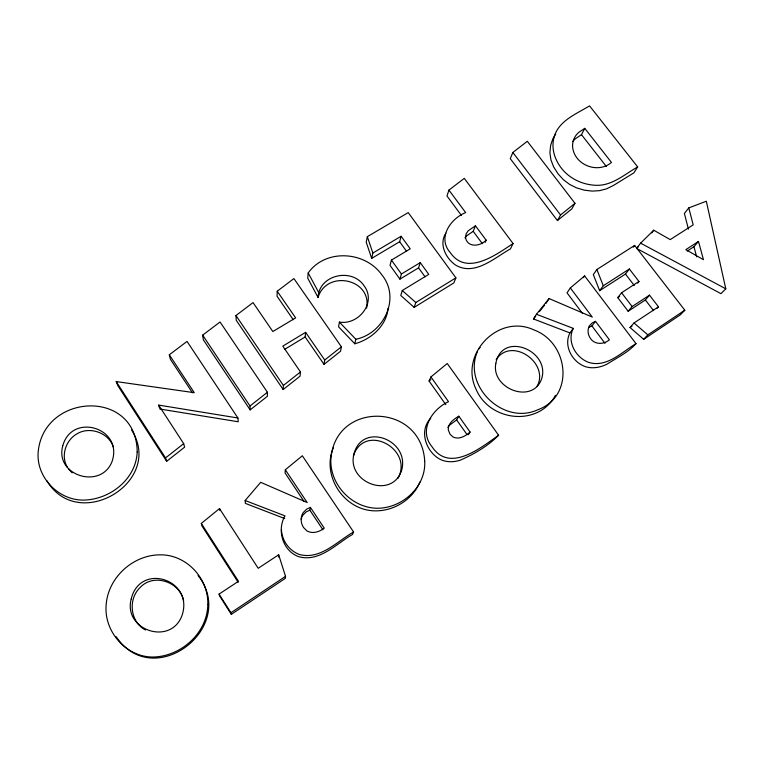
<?xml version="1.0" encoding="UTF-8"?>
<svg xmlns="http://www.w3.org/2000/svg" width="764" height="764" viewBox="0 0 764 764"><rect width="100%" height="100%" fill="white"/><g stroke="black" fill="none" stroke-linecap="round" stroke-linejoin="round"><path stroke-width="1.15" d="M267.41 392.257L267.371 396.287L250.153 409.886L203.339 339.789L202.651 335.148L220.061 321.997L267.41 392.257L250 405.99L250.153 409.886M277.217 291.227L295.63 317.891L272.834 331.538L253.046 302.592L235.961 315.532L236.267 320.345L283.167 389.544L300.051 376.174L300.472 371.953L282.804 346.121L305.61 332.34L305.142 336.962L324.041 364.361L340.524 351.268L341.403 346.808L293.901 278.564L277.217 291.227L277.065 296.26L293.252 319.724M283.167 389.544L283.387 385.457L235.961 315.532M285.316 469.774L307.195 502.559L260.677 482.313L245.148 500.506L284.982 515.853C276.644 530.187 282.737 550.978 298.772 556.689C319.486 562.514 336.332 543.662 352.51 534.475L353.57 531.964L302.334 455.774L285.316 469.774L285.067 472.973L304.062 501.48M278.488 557.061L278.669 554.788L258.194 568.292L219.507 508.604L201.295 523.426L202.03 526.071L238.139 582.273M388.141 308.169C386.431 325.827 371.266 339.283 354.802 343.781L355.833 339.254C383.49 333.706 400.842 298.457 382.105 275.202C365.469 251.184 325.712 248.319 308.198 272.939L307.711 278.134L318.044 297.435C326.839 269.253 372.163 278.879 366.605 308.14M318.044 297.435C319.027 274.582 352.003 267.467 364.065 285.765C376.795 302.353 358.708 325.33 339.397 322.102L338.557 326.801L354.802 343.781M278.669 554.788L285.535 576.342L285.278 578.377L231.33 614.351L219.602 595.939L219.067 594.106L238.483 581.299L201.295 523.426M324.041 364.361L324.729 360.025L341.403 346.808M322.886 529.729L309.85 510.171L310.394 507.372L306.67 509.158L303.107 512.692A14.029 13.905 -9.4 0 0 303.594 527.561L307.08 531.018C312.81 534.093 319.428 531.897 324.251 528.153L310.394 507.372M367.341 236.668L366.214 242.159L371.686 258.375L399.639 241.739L401.119 236.248L410.249 248.825L391.416 260.094L390.032 265.366L399.925 279.137L418.557 267.858L420.257 262.625L428.776 274.372L402.275 290.511L400.766 295.487L414.155 307.367L453.826 282.938L455.907 277.867L408.224 212.602L367.341 236.668L372.87 253.027L371.686 258.375M477.204 351.994C462.908 386.584 503.782 425.491 537.684 409.8C575.216 396.249 568.483 342.558 534.026 329.972C498.625 313.144 459.269 354.124 475.915 388.895C489.256 421.375 538.114 427.267 555.466 395.313M353.398 455.812C364.695 422.301 413.935 449.06 397.968 478.331M399.925 279.137L401.425 273.999L420.257 262.625M333.324 447.799C323.678 470.376 336.628 497.555 358.478 507.22C381.322 517.534 410.545 504.966 419.894 482.017M445.842 233.154C438.641 244.26 445.842 258.394 455.688 265.146C474.845 276.377 494.709 257.592 510.419 248.911L513.083 243.554L464.283 178.356L448.936 190.102L446.978 195.976L461.446 215.477M414.155 307.367L415.817 302.506L455.907 277.867M573.286 328.386L569.925 332.923L533.482 318.96L536.452 314.271L573.286 328.386C566.621 341.498 575.664 357.686 588.767 362.413C606.864 368.009 621.963 351.956 636.001 343.638L584.632 275.909L570.326 287.942L567.031 292.86L582.435 313.345M569.925 332.923C563.316 345.891 572.236 361.935 585.205 366.605C592.396 368.945 600.17 367.503 606.836 364.266C616.796 357.848 628.046 352.567 636.001 343.638M464.961 237.862L465.992 236.305L473.202 231.32L475.456 225.781L486.143 240.163L485.188 242.322M537.016 386.536C549.975 363.234 511.708 336.255 496.189 359.491M512.845 152.475L510.256 158.635L557.433 220.557L571.73 209.002L574.986 203.32L527.313 141.283L512.845 152.475L560.556 214.97L557.433 220.557M445.775 404.605L429.062 381.045L430.934 376.929L447.246 363.502L498.606 435.251C488.101 446.014 474.072 454.131 460.195 460.224C452.851 462.545 444.467 462.449 437.906 458.037C425.328 449.566 419.178 430.227 430.695 418.319M572.819 141.56A23.149 20.112 26 0 1 575.502 138.666L581.48 134.665L584.766 128.352L611.467 162.436C597.448 174.402 573.859 164.632 572.561 146.411A23.388 20.275 26 0 1 578.73 132.382L584.766 128.352M447.866 427.382L448.965 425.615L456.633 419.913L458.83 416.199L470.08 432.032L468.332 434.697M555.695 134.015L552.802 138.838L550.643 145.37L549.908 152.628L550.901 159.819L553.652 166.924L558.15 173.953L563.469 179.76L569.591 184.391L576.505 187.858L584.212 190.131L592.11 191.105L599.587 190.656L606.635 188.813L613.263 185.556L633.834 172.884L637.682 166.934L589.56 105.881C575.875 114.237 557.118 121.333 553.633 139.124C551.417 149.362 554.96 159.838 561.234 167.956C569.352 178.585 582.302 184.668 595.557 185.28C611.792 186.177 624.465 174.383 637.682 166.934M546.002 303.384L549.087 298.562L592.291 317.089L570.326 287.942M583.486 277.59L584.632 275.909M638.962 281.467L621.581 292.746L617.751 297.597L628.17 311.263L632.124 306.545L649.505 295.162L658.472 306.822L634.024 322.971L630.033 327.527L643.689 339.302L680.313 314.863L684.811 310.213L634.645 245.425L596.875 269.511L593.322 274.582L599.635 290.692L625.477 274.047L629.364 268.985L638.962 281.467L637.634 283.11M599.635 290.692L603.274 285.774L629.364 268.985M633.346 247.183L634.645 245.425M636.632 248.443L640.595 243.153L653.736 230.212L670.229 239.609L693.196 224.855L688.794 207.903L706.308 201.228L725.8 288.83L720.92 293.653L636.632 248.443L638.255 246.839M651.702 232.915L653.736 230.212M588.729 327.441L591.919 325.951L595.509 321.357L609.414 339.808C604.123 344.392 595.29 344.994 590.82 338.949A13.017 11.785 34.7 0 1 589.34 325.903L592.281 322.866L595.509 321.357M688.794 207.903L684.391 213.471L688.431 229.152M536.452 314.271L549.087 298.562M533.482 318.96L535.698 316.21M539.374 311.626L544.531 305.218M478.598 349.177L480.107 347.391M628.17 311.263L645.379 299.975L649.505 295.162M687.199 251.089L693.941 246.705L698.487 241.434L703.453 259.684L685.843 249.637L698.487 241.434M657.069 308.389L658.472 306.822M643.689 339.302L647.834 334.861L684.811 310.213M429.062 381.045L430.858 379.565M560.556 214.97L574.986 203.32M283.387 385.457L300.472 371.953M237.919 417.994L187.046 341.412L169.302 354.782L194.276 392.686L116.204 381.57L117.904 385.772L166.676 461.284L184.611 447.179L183.685 443.655L158.625 405.082L237.919 417.994L238.215 421.766L159.838 409.017M166.676 461.284L165.53 457.913L183.685 443.655M470.08 432.032C465.543 436.063 459.116 439.959 453.004 436.989L450.063 434.258L448.296 429.989C447.828 423.313 453.759 419.216 458.83 416.199M486.143 240.163C480.594 246.333 467.769 248.004 465.582 237.938L466.097 233.946L468.17 230.804L475.456 225.781M231.33 614.351L230.938 612.738L285.535 576.342M353.57 531.964C337.201 541.256 320.145 560.308 299.202 554.416C289.04 550.577 281.811 540.377 281.429 529.538M498.606 435.251C481.272 447.417 449.643 473.403 432.013 446.73C418.242 430.361 432.023 409.237 448.516 401.683L430.934 376.929M630.033 327.527L631.971 326.247M617.751 297.597L619.671 296.346M513.083 243.554C496.256 254.536 466.89 276.606 450.292 252.626C437.142 237.929 450.378 218.724 465.658 212.593L448.936 190.102M284.552 349.425L305.142 336.962M372.87 253.027L401.119 236.248M309.85 510.171L306.163 511.928L302.649 515.423A13.867 13.752 -11.4 0 0 301.111 519.176M284.724 518.565L245.368 503.39L245.148 500.506M640.595 243.153L725.8 288.83M145.456 630.004C129.87 621.781 127.798 598.833 140.461 587.163C153.975 572.99 179.817 581.92 183.627 600.59M634.024 322.971L647.834 334.861M402.275 290.511L415.817 302.506M339.397 322.102L355.833 339.254M68.445 468.781L72.15 472.83M581.48 134.665L606.415 166.571M198.048 575.473C238.712 627.368 153.65 692.499 116.176 636.698M625.477 274.047L634.292 285.526M645.379 299.975L653.564 310.633M621.581 292.746L632.124 306.545M591.919 325.951L604.973 343.303M47.024 480.881C78.071 533.262 164.642 482.074 131.551 429.951M473.202 231.32L482.351 243.659M399.639 241.739L406.582 251.318M418.557 267.858L425.042 276.807M391.416 260.094L401.425 273.999M456.633 419.913L467.091 434.659M305.61 332.34L324.729 360.025M202.651 335.148L250 405.99M192.461 392.791L170.372 359.242L169.302 354.782M116.204 381.57L165.53 457.913M219.067 594.106L230.938 612.738M308.198 272.939L318.655 292.431M67.27 467.1C60.566 455.831 65.752 440.15 76.944 433.866C89.646 425.987 108.765 432.739 113.33 446.969M596.875 269.511L603.274 285.774M158.625 405.082L159.533 408.033M693.941 246.705L696.692 256.876M219.507 508.604L219.851 510.476M495.836 363.425C490.765 388.618 532.852 405.063 541.752 378.486C550.195 350.151 501.709 330.86 495.836 363.425M424.708 461.236C426.121 486.869 402.408 508.089 377.636 508.251C352.758 508.261 330.841 485.866 330.822 461.131C332.884 400.661 421.394 401.845 424.708 461.236M353.656 455.268C347.696 482.695 391.416 499.341 401.472 470.891C410.87 439.615 360.98 420.907 353.656 455.268M207.798 604.467C207.416 632.85 181.45 656.056 153.822 657.021C126.929 657.718 104.152 632.162 106.1 605.737C107.514 578.3 132.306 555.132 159.609 554.845C186.139 554.11 208.706 578.319 207.798 604.467M131.227 598.938C122.813 630.071 170.783 646.296 182.033 615.45C194.18 579.589 140.137 561.97 131.227 598.938M137.186 452.021C136.078 479.248 109.863 499.627 83.744 500.086C58.484 500.554 35.898 477.137 38.2 451.82C43.653 392.944 136.699 388.217 137.186 452.021M62.763 445.842C54.464 475.456 100.628 489.934 111.916 461.876C124.026 428.031 71.911 412.006 62.763 445.842"/></g></svg>
